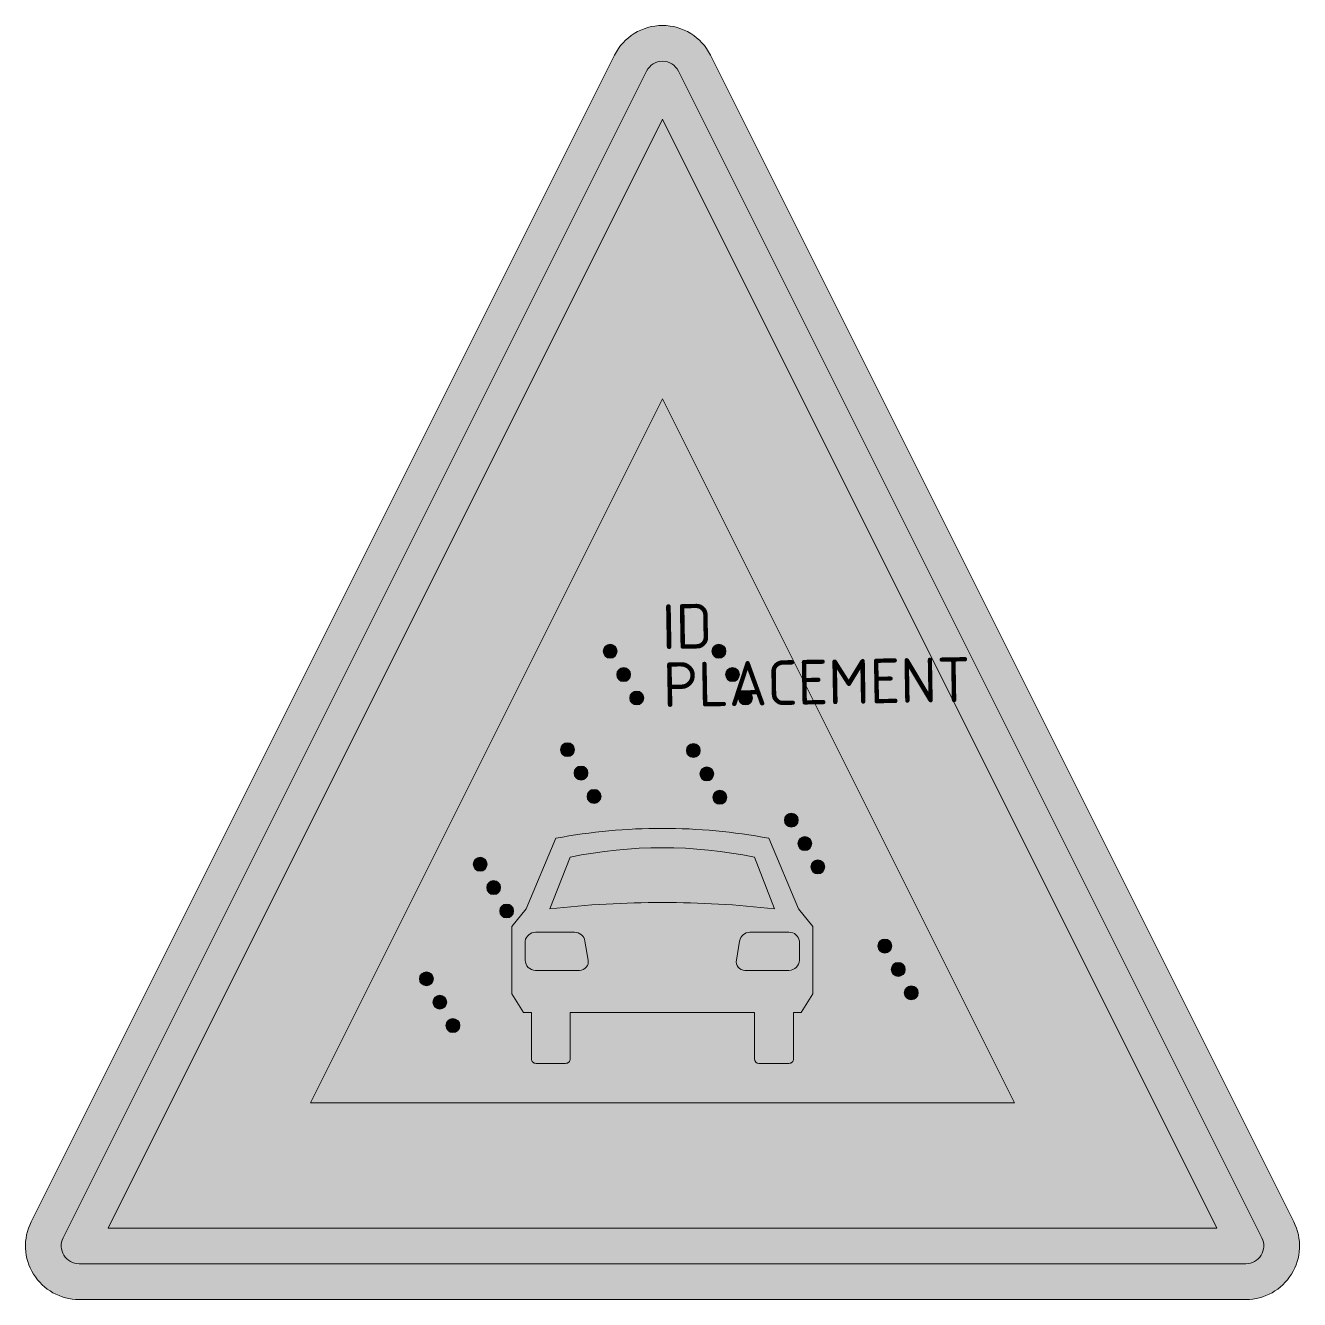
# Model space of a CAD drawing. Extents: x -3.56 to 3.56, y -3.56 to 3.56.
import ezdxf
from ezdxf.enums import TextEntityAlignment as Align

# ---------------------------------------------------------------- set-up
doc = ezdxf.new("R2010")
doc.units = 0
doc.styles.add('NLCS-ISO', font='NLCS-ISO.ttf', dxfattribs={"height": 0.25})

msp = doc.modelspace()

# ---------------------------------------------------------------- hatches: boundary and pattern name
at = {"true_color": 0xbb1e10}
h = msp.add_hatch(color=22, dxfattribs=at)
h.dxf.hatch_style = 1
h.paths.add_polyline_path([(0, -3.3646), (-3.2646, -3.3646, -0.557537), (-3.354, -3.2199), (-0.0894, 3.3093, -0.284079), (0, 3.3646), (0, 3.5646, 0.284079), (-0.2683, 3.3988), (-3.5329, -3.1304, 0.557537), (-3.2646, -3.5646), (0, -3.5646)])
h = msp.add_hatch(color=22, dxfattribs=at)
h.dxf.hatch_style = 1
h.paths.add_polyline_path([(3.5329, -3.1304), (0.2683, 3.3988, 0.284079), (0, 3.5646), (0, 3.3646, -0.284079), (0.0894, 3.3093), (3.354, -3.2199, -0.557537), (3.2646, -3.3646), (0, -3.3646), (0, -3.5646), (3.2646, -3.5646, 0.557537)])
at = {"true_color": 0xf1f0ea}
h = msp.add_hatch(color=7, dxfattribs=at)
h.dxf.hatch_style = 1
h.paths.add_polyline_path([(0, 3.041), (0, 3.3646, 0.284079), (-0.0894, 3.3093), (-3.354, -3.2199, 0.557537), (-3.2646, -3.3646), (0, -3.3646), (0, -3.1646), (-3.1028, -3.1646)])
h = msp.add_hatch(color=7, dxfattribs=at)
h.dxf.hatch_style = 1
h.paths.add_polyline_path([(0.0894, 3.3093, 0.284079), (0, 3.3646), (0, 3.041), (3.1028, -3.1646), (0, -3.1646), (0, -3.3646), (3.2646, -3.3646, 0.557537), (3.354, -3.2199)])
at = {"true_color": 0xbb1e10}
h = msp.add_hatch(color=22, dxfattribs=at)
h.dxf.hatch_style = 1
h.paths.add_polyline_path([(0, 3.041), (-3.1028, -3.1646), (0, -3.1646), (0, -2.4646), (-1.9702, -2.4646), (0, 1.4757)], flags=17)
h = msp.add_hatch(color=22, dxfattribs=at)
h.dxf.hatch_style = 1
h.paths.add_polyline_path([(0, 3.041), (0, 1.4757), (1.9702, -2.4646), (0, -2.4646), (0, -3.1646), (3.1028, -3.1646)], flags=17)
at = {"true_color": 0xf1f0ea}
h = msp.add_hatch(color=7, dxfattribs=at)
h.dxf.hatch_style = 1
h.paths.add_polyline_path([(0, 1.4757), (-1.9702, -2.4646), (1.9702, -2.4646)])
h.paths.add_polyline_path([(-0.2536, 0.0629, -1), (-0.3316, 0.0629, -1)], flags=16)
h.paths.add_polyline_path([(-0.1782, -0.0678, -1), (-0.2562, -0.0678, -1)], flags=16)
h.paths.add_polyline_path([(0.3549, 0.0629, -1), (0.2769, 0.0629, -1)], flags=16)
h.paths.add_polyline_path([(-0.1053, -0.1986, -1), (-0.1832, -0.1986, -1)], flags=16)
h.paths.add_polyline_path([(0.4303, -0.0678, -1), (0.3524, -0.0678, -1)], flags=16)
h.paths.add_polyline_path([(0.5033, -0.1986, -1), (0.4253, -0.1986, -1)], flags=16)
h.paths.add_polyline_path([(0.2116, -0.4928, -1), (0.1336, -0.4928, -1)], flags=16)
h.paths.add_polyline_path([(-0.4925, -0.4877, -1), (-0.5705, -0.4877, -1)], flags=16)
h.paths.add_polyline_path([(0.287, -0.6235, -1), (0.209, -0.6235, -1)], flags=16)
h.paths.add_polyline_path([(-0.4171, -0.6185, -1), (-0.495, -0.6185, -1)], flags=16)
h.paths.add_polyline_path([(-0.3441, -0.7492, -1), (-0.4221, -0.7492, -1)], flags=16)
h.paths.add_polyline_path([(0.3599, -0.7543, -1), (0.282, -0.7543, -1)], flags=16)
h.paths.add_polyline_path([(0.5947, -0.9835), (0.7607, -1.3783), (0.8411, -1.4764), (0.8411, -1.8535), (0.7757, -1.9592), (0.733, -1.9592), (0.733, -2.2182, -0.414214), (0.7078, -2.2433), (0.5394, -2.2433, -0.414214), (0.5142, -2.2182), (0.5142, -1.9592), (-0.5167, -1.9592), (-0.5167, -2.2182, -0.414214), (-0.5419, -2.2433), (-0.7078, -2.2433, -0.414214), (-0.733, -2.2182), (-0.733, -1.9592), (-0.7783, -1.9592), (-0.8436, -1.8535), (-0.8436, -1.4764), (-0.7632, -1.3783), (-0.5972, -0.9835, -0.092814)], flags=16)
h.paths.add_polyline_path([(0.5142, -1.0891), (0.6274, -1.3783, 0.05599), (-0.6299, -1.3783), (-0.5167, -1.0891, -0.102459)], flags=0)
h.paths.add_polyline_path([(0.7598, -0.8825, -1), (0.6818, -0.8825, -1)], flags=16)
h.paths.add_polyline_path([(0.8352, -1.0133, -1), (0.7572, -1.0133, -1)], flags=16)
h.paths.add_polyline_path([(0.9081, -1.144, -1), (0.8301, -1.144, -1)], flags=16)
h.paths.add_polyline_path([(-0.9813, -1.129, -1), (-1.0592, -1.129, -1)], flags=16)
h.paths.add_polyline_path([(-0.9058, -1.2597, -1), (-0.9838, -1.2597, -1)], flags=16)
h.paths.add_polyline_path([(-0.8329, -1.3905, -1), (-0.9109, -1.3905, -1)], flags=16)
h.paths.add_polyline_path([(-0.4338, -1.5593), (-0.4162, -1.665, -0.473288), (-0.4636, -1.7228), (-0.7104, -1.7228, -0.414212), (-0.7682, -1.665), (-0.7682, -1.5593, -0.37383), (-0.7104, -1.5091), (-0.4947, -1.5091, -0.37393)], flags=0)
h.paths.add_polyline_path([(0.4891, -1.5091), (0.7078, -1.5091, -0.37383), (0.7657, -1.5593), (0.7657, -1.665, -0.414214), (0.7078, -1.7228), (0.4611, -1.7228, -0.453789), (0.4131, -1.668), (0.4313, -1.5593, -0.359274)], flags=0)
h.paths.add_polyline_path([(1.2828, -1.5866, -1), (1.2048, -1.5866, -1)], flags=16)
h.paths.add_polyline_path([(1.3582, -1.7174, -1), (1.2802, -1.7174, -1)], flags=16)
h.paths.add_polyline_path([(-1.2821, -1.7702, -1), (-1.3601, -1.7702, -1)], flags=16)
h.paths.add_polyline_path([(-1.2066, -1.9009, -1), (-1.2846, -1.9009, -1)], flags=16)
h.paths.add_polyline_path([(1.4312, -1.8481, -1), (1.3532, -1.8481, -1)], flags=16)
h.paths.add_polyline_path([(-1.1337, -2.0317, -1), (-1.2117, -2.0317, -1)], flags=16)
at = {"true_color": 0x2a292a}
h = msp.add_hatch(color=250, dxfattribs=at)
h.dxf.hatch_style = 1
edge = h.paths.add_edge_path()
edge.add_arc((-0.2926, 0.0629), 0.039, 0, 360)
h = msp.add_hatch(color=250, dxfattribs=at)
h.dxf.hatch_style = 1
edge = h.paths.add_edge_path()
edge.add_arc((0.3159, 0.0629), 0.039, 0, 360)
h = msp.add_hatch(color=250, dxfattribs=at)
h.dxf.hatch_style = 1
edge = h.paths.add_edge_path()
edge.add_arc((-0.2172, -0.0678), 0.039, 0, 360)
h = msp.add_hatch(color=250, dxfattribs=at)
h.dxf.hatch_style = 1
edge = h.paths.add_edge_path()
edge.add_arc((0.3914, -0.0678), 0.039, 0, 360)
h = msp.add_hatch(color=250, dxfattribs=at)
h.dxf.hatch_style = 1
edge = h.paths.add_edge_path()
edge.add_arc((-0.1442, -0.1986), 0.039, 0, 360)
h = msp.add_hatch(color=250, dxfattribs=at)
h.dxf.hatch_style = 1
edge = h.paths.add_edge_path()
edge.add_arc((0.4643, -0.1986), 0.039, 0, 360)
h = msp.add_hatch(color=250, dxfattribs=at)
h.dxf.hatch_style = 1
edge = h.paths.add_edge_path()
edge.add_arc((-0.5315, -0.4877), 0.039, 0, 360)
h = msp.add_hatch(color=250, dxfattribs=at)
h.dxf.hatch_style = 1
edge = h.paths.add_edge_path()
edge.add_arc((0.1726, -0.4928), 0.039, 0, 360)
h = msp.add_hatch(color=250, dxfattribs=at)
h.dxf.hatch_style = 1
edge = h.paths.add_edge_path()
edge.add_arc((-0.456, -0.6185), 0.039, 0, 360)
h = msp.add_hatch(color=250, dxfattribs=at)
h.dxf.hatch_style = 1
edge = h.paths.add_edge_path()
edge.add_arc((0.248, -0.6235), 0.039, 0, 360)
h = msp.add_hatch(color=250, dxfattribs=at)
h.dxf.hatch_style = 1
edge = h.paths.add_edge_path()
edge.add_arc((-0.3831, -0.7492), 0.039, 0, 360)
h = msp.add_hatch(color=250, dxfattribs=at)
h.dxf.hatch_style = 1
edge = h.paths.add_edge_path()
edge.add_arc((0.321, -0.7543), 0.039, 0, 360)
h = msp.add_hatch(color=250, dxfattribs=at)
h.dxf.hatch_style = 1
edge = h.paths.add_edge_path()
edge.add_arc((0.7208, -0.8825), 0.039, 0, 360)
h = msp.add_hatch(color=250, dxfattribs=at)
h.dxf.hatch_style = 1
h.paths.add_polyline_path([(0.8411, -1.4764), (0.7607, -1.3783), (0.5947, -0.9835, 0.092814), (-0.5972, -0.9835), (-0.7632, -1.3783), (-0.8436, -1.4764), (-0.8436, -1.8535), (-0.7783, -1.9592), (-0.733, -1.9592), (-0.733, -2.2182, 0.414214), (-0.7078, -2.2433), (-0.5419, -2.2433, 0.414214), (-0.5167, -2.2182), (-0.5167, -1.9592), (0.5142, -1.9592), (0.5142, -2.2182, 0.414214), (0.5394, -2.2433), (0.7078, -2.2433, 0.414214), (0.733, -2.2182), (0.733, -1.9592), (0.7757, -1.9592), (0.8411, -1.8535)])
h.paths.add_polyline_path([(-0.6299, -1.3783), (-0.5167, -1.0891, -0.102459), (0.5142, -1.0891), (0.6274, -1.3783, 0.05599)], flags=16)
h.paths.add_polyline_path([(-0.4162, -1.665, -0.473288), (-0.4636, -1.7228), (-0.7104, -1.7228, -0.414212), (-0.7682, -1.665), (-0.7682, -1.5593, -0.37383), (-0.7104, -1.5091), (-0.4916, -1.5091, -0.359274), (-0.4338, -1.5593)], flags=16)
h.paths.add_polyline_path([(0.4136, -1.665), (0.4313, -1.5593, -0.359274), (0.4891, -1.5091), (0.7078, -1.5091, -0.37383), (0.7657, -1.5593), (0.7657, -1.665, -0.414214), (0.7078, -1.7228), (0.4611, -1.7228, -0.473288)], flags=16)
h = msp.add_hatch(color=250, dxfattribs=at)
h.dxf.hatch_style = 1
edge = h.paths.add_edge_path()
edge.add_arc((0.7962, -1.0133), 0.039, 0, 360)
at = {"true_color": 0xf1f0ea}
h = msp.add_hatch(color=7, dxfattribs=at)
h.dxf.hatch_style = 1
h.paths.add_polyline_path([(0.5142, -1.0891, 0.102459), (-0.5167, -1.0891), (-0.6299, -1.3783, -0.05599), (0.6274, -1.3783)])
at = {"true_color": 0x2a292a}
h = msp.add_hatch(color=250, dxfattribs=at)
h.dxf.hatch_style = 1
edge = h.paths.add_edge_path()
edge.add_arc((-1.0202, -1.129), 0.039, 0, 360)
h = msp.add_hatch(color=250, dxfattribs=at)
h.dxf.hatch_style = 1
edge = h.paths.add_edge_path()
edge.add_arc((0.8691, -1.144), 0.039, 0, 360)
h = msp.add_hatch(color=250, dxfattribs=at)
h.dxf.hatch_style = 1
edge = h.paths.add_edge_path()
edge.add_arc((-0.9448, -1.2597), 0.039, 0, 360)
h = msp.add_hatch(color=250, dxfattribs=at)
h.dxf.hatch_style = 1
edge = h.paths.add_edge_path()
edge.add_arc((-0.8719, -1.3905), 0.039, 0, 360)
at = {"true_color": 0xf1f0ea}
h = msp.add_hatch(color=7, dxfattribs=at)
h.dxf.hatch_style = 1
h.paths.add_polyline_path([(-0.4338, -1.5593, 0.37393), (-0.4947, -1.5091), (-0.7104, -1.5091, 0.37383), (-0.7682, -1.5593), (-0.7682, -1.665, 0.414214), (-0.7104, -1.7228), (-0.4636, -1.7228, 0.473288), (-0.4162, -1.665)])
h = msp.add_hatch(color=7, dxfattribs=at)
h.dxf.hatch_style = 1
h.paths.add_polyline_path([(0.4131, -1.668), (0.4313, -1.5593, -0.359274), (0.4891, -1.5091), (0.7078, -1.5091, -0.37383), (0.7657, -1.5593), (0.7657, -1.665, -0.414214), (0.7078, -1.7228), (0.4611, -1.7228, -0.453789)])
at = {"true_color": 0x2a292a}
h = msp.add_hatch(color=250, dxfattribs=at)
h.dxf.hatch_style = 1
edge = h.paths.add_edge_path()
edge.add_arc((1.2438, -1.5866), 0.039, 0, 360)
h = msp.add_hatch(color=250, dxfattribs=at)
h.dxf.hatch_style = 1
edge = h.paths.add_edge_path()
edge.add_arc((1.3192, -1.7174), 0.039, 0, 360)
h = msp.add_hatch(color=250, dxfattribs=at)
h.dxf.hatch_style = 1
edge = h.paths.add_edge_path()
edge.add_arc((-1.3211, -1.7702), 0.039, 0, 360)
h = msp.add_hatch(color=250, dxfattribs=at)
h.dxf.hatch_style = 1
edge = h.paths.add_edge_path()
edge.add_arc((1.3922, -1.8481), 0.039, 0, 360)
h = msp.add_hatch(color=250, dxfattribs=at)
h.dxf.hatch_style = 1
edge = h.paths.add_edge_path()
edge.add_arc((-1.2456, -1.9009), 0.039, 0, 360)
h = msp.add_hatch(color=250, dxfattribs=at)
h.dxf.hatch_style = 1
edge = h.paths.add_edge_path()
edge.add_arc((-1.1727, -2.0317), 0.039, 0, 360)

# ---------------------------------------------------------------- linework, layer by layer
at = {"color": 22, "lineweight": 0, "true_color": 0xbb1e10}
msp.add_lwpolyline([(3.5329, -3.1304), (0.2683, 3.3988, 0.618034), (-0.2683, 3.3988), (-3.5329, -3.1304, 0.557537), (-3.2646, -3.5646), (3.2646, -3.5646, 0.557537)], format="xyb", close=True, dxfattribs=at)
at = {"color": 7, "lineweight": 0, "true_color": 0xf1f0ea}
msp.add_lwpolyline([(3.354, -3.2199), (0.0894, 3.3093, 0.618034), (-0.0894, 3.3093), (-3.354, -3.2199, 0.557537), (-3.2646, -3.3646), (3.2646, -3.3646, 0.557537)], format="xyb", close=True, dxfattribs=at)
for points in [[(3.1028, -3.1646), (0, 3.041), (-3.1028, -3.1646)], [(1.9702, -2.4646), (0, 1.4757), (-1.9702, -2.4646)]]:
    msp.add_lwpolyline(points, close=True, dxfattribs=at)
at = {"color": 250, "lineweight": 0, "true_color": 0x2a292a}
for points in [[(0.5142, -1.9592), (0.5142, -2.2182, 0.413975), (0.5394, -2.2433), (0.7078, -2.2433, 0.414214), (0.733, -2.2182), (0.733, -1.9592), (0.7757, -1.9592), (0.8411, -1.8535), (0.8411, -1.4764), (0.7607, -1.3783), (0.5947, -0.9835, 0.092814), (-0.5972, -0.9835), (-0.7632, -1.3783), (-0.8436, -1.4764), (-0.8436, -1.8535), (-0.7783, -1.9592), (-0.733, -1.9592), (-0.733, -2.2182, 0.414214), (-0.7078, -2.2433), (-0.5419, -2.2433, 0.414214), (-0.5167, -2.2182), (-0.5167, -1.9592)], [(-0.6299, -1.3783, -0.05599), (0.6274, -1.3783), (0.5142, -1.0891, 0.102459), (-0.5167, -1.0891)], [(-0.464, -1.7228, 0.475542), (-0.4162, -1.665), (-0.4338, -1.5593, 0.359274), (-0.4916, -1.5091), (-0.7104, -1.5091, 0.37383), (-0.7682, -1.5593), (-0.7682, -1.665, 0.414214), (-0.7104, -1.7228)], [(0.4614, -1.7228, -0.475542), (0.4136, -1.665), (0.4313, -1.5593, -0.359274), (0.4891, -1.5091), (0.7078, -1.5091, -0.37383), (0.7657, -1.5593), (0.7657, -1.665, -0.414214), (0.7078, -1.7228)]]:
    msp.add_lwpolyline(points, format="xyb", close=True, dxfattribs=at)
for centre in [(-0.2926, 0.0629), (0.3159, 0.0629), (-0.2172, -0.0678), (0.3914, -0.0678), (-0.1442, -0.1986), (0.4643, -0.1986), (-0.5315, -0.4877), (0.1726, -0.4928), (-0.456, -0.6185), (0.248, -0.6235), (-0.3831, -0.7492), (0.321, -0.7543), (0.7208, -0.8825), (0.7962, -1.0133), (-1.0202, -1.129), (0.8691, -1.144), (-0.9448, -1.2597), (-0.8719, -1.3905), (1.2438, -1.5866), (1.3192, -1.7174), (-1.3211, -1.7702), (1.3922, -1.8481), (-1.2456, -1.9009), (-1.1727, -2.0317)]:
    msp.add_circle(centre, 0.039, dxfattribs=at)

# ---------------------------------------------------------------- texts
at = {"style": 'NLCS-ISO'}
msp.add_attdef('ID', text='', height=0.25, rotation=1, dxfattribs=at).set_placement((0, 0), align=Align.BOTTOM_LEFT)
msp.add_attdef('PLACEMENT', text='', height=0.25, rotation=1, dxfattribs=at).set_placement((0, 0), align=Align.TOP_LEFT)

doc.saveas('drawing.dxf')
